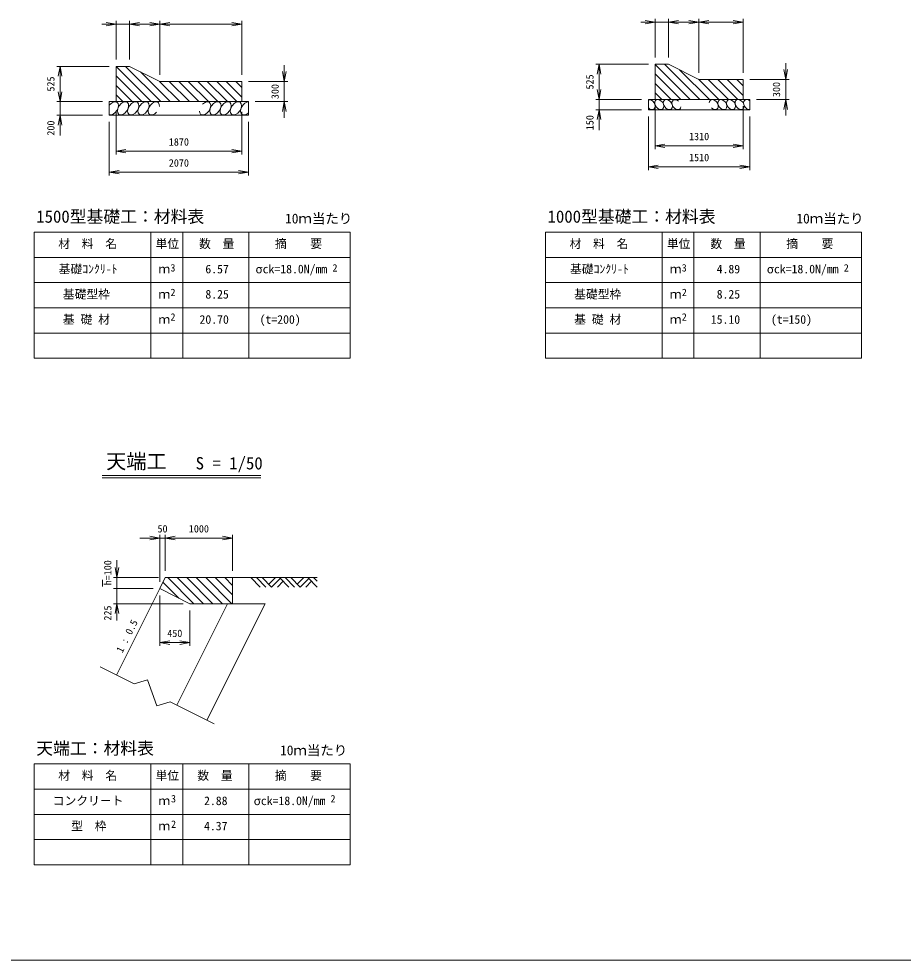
# Model space of a CAD drawing. Units: millimetres, scale not verified, with parts at other scales. Extents: x 28283 to 108283, y 14143 to 69143.
# Drawn here: x 47290 to 73596, y 14143 to 42139 of the extents above; entities that cross this region are included whole.
import ezdxf
from ezdxf.enums import TextEntityAlignment as Align

# ---------------------------------------------------------------- set-up
doc = ezdxf.new("R2010")
doc.units = ezdxf.units.MM
doc.layers.add('0_2', color=4, linetype='Continuous', lineweight=18)
doc.styles.add('ＭＳ ゴシック-5.0-0.0', font='')
doc.styles.get('ＭＳ ゴシック-5.0-0.0').set_extended_font_data('ＭＳ ゴシック-5.0-0.0')

msp = doc.modelspace()

# ---------------------------------------------------------------- linework, layer by layer
at = {"layer": '0_2'}
for p, q in [((50182.417, 41977.615), (49886.974, 42029.71)), ((50182.417, 40925.563), (50182.417, 42077.615)), ((50582.417, 40925.563), (50582.417, 42077.615)), ((50582.417, 41977.615), (50877.86, 42029.71)), ((51482.417, 41977.615), (51186.974, 42029.71)), ((51482.417, 40475.563), (51482.417, 42077.615)), ((51482.417, 41977.615), (51777.859, 42029.71)), ((53922.417, 41977.615), (53626.974, 42029.71)), ((53922.417, 40475.563), (53922.417, 42077.615)), ((66215.672, 42038.716), (65792.893, 42038.716)), ((66215.672, 42038.716), (65920.23, 42090.811)), ((66215.672, 42038.716), (65920.23, 41986.622)), ((66215.672, 40986.664), (66215.672, 42138.716)), ((66215.672, 42038.716), (66615.673, 42038.716)), ((66615.673, 40986.664), (66615.673, 42138.716)), ((66615.673, 42038.716), (66911.115, 42090.811)), ((67515.672, 42038.716), (66615.673, 42038.716)), ((66615.673, 42038.716), (66911.115, 41986.622)), ((67515.672, 42038.716), (67220.23, 42090.811)), ((67515.672, 42038.716), (67220.23, 41986.622)), ((67515.672, 40536.664), (67515.672, 42138.716)), ((67515.672, 42038.716), (67811.114, 42090.811)), ((67515.672, 42038.716), (68835.672, 42038.716)), ((67515.672, 42038.716), (67811.114, 41986.622)), ((68835.672, 42038.716), (68540.23, 42090.811)), ((68835.672, 42038.716), (68540.23, 41986.622)), ((68835.672, 40536.664), (68835.672, 42138.716)), ((50182.417, 41977.615), (49759.637, 41977.615)), ((50182.417, 41977.615), (49886.974, 41925.521)), ((50182.417, 41977.615), (50582.417, 41977.615)), ((51482.417, 41977.615), (50582.417, 41977.615)), ((50582.417, 41977.615), (50877.86, 41925.521)), ((51482.417, 41977.615), (51186.974, 41925.521)), ((51482.417, 41977.615), (53922.417, 41977.615)), ((51482.417, 41977.615), (51777.859, 41925.521)), ((53922.417, 41977.615), (53626.974, 41925.521)), ((49982.417, 40725.563), (48416.748, 40725.563)), ((48516.748, 40725.563), (48464.654, 40430.121)), ((48516.748, 40725.563), (48516.748, 39675.563)), ((48516.748, 40725.563), (48568.843, 40430.121)), ((50182.417, 40724.091), (51230.945, 39675.563)), ((50463.788, 40725.563), (51513.788, 39675.563)), ((55187.274, 40275.563), (55187.274, 40761.952)), ((66015.672, 40786.664), (64450.004, 40786.664)), ((64550.004, 40786.664), (64497.909, 40491.222)), ((64550.004, 40786.664), (64550.004, 39736.664)), ((64550.004, 40786.664), (64602.098, 40491.222)), ((66215.672, 40785.192), (67264.2, 39736.664)), ((66497.043, 40786.664), (67547.043, 39736.664)), ((66944.099, 40622.451), (67829.886, 39736.664)), ((70100.529, 40336.664), (70048.435, 40632.106)), ((70100.529, 40336.664), (70100.529, 40823.052)), ((70100.529, 40336.664), (70152.624, 40632.106)), ((50182.417, 40441.249), (50948.102, 39675.563)), ((50910.844, 40561.35), (51796.63, 39675.563)), ((55187.274, 40275.563), (55135.179, 40571.006)), ((55187.274, 40275.563), (55239.368, 40571.006)), ((66215.672, 40502.35), (66981.358, 39736.664)), ((67509.785, 40339.608), (68112.728, 39736.664)), ((67795.571, 40336.664), (68395.571, 39736.664)), ((68078.414, 40336.664), (68678.414, 39736.664)), ((68361.257, 40336.664), (68835.672, 39862.249)), ((68644.099, 40336.664), (68835.672, 40145.091)), ((70200.529, 40336.664), (69035.672, 40336.664)), ((70100.529, 40336.664), (70100.529, 39736.664)), ((50182.417, 40158.406), (50665.259, 39675.563)), ((51476.529, 40278.507), (52079.473, 39675.563)), ((51762.316, 40275.563), (52362.316, 39675.563)), ((52045.158, 40275.563), (52645.158, 39675.563)), ((52328.001, 40275.563), (52928.001, 39675.563)), ((52610.844, 40275.563), (53210.844, 39675.563)), ((52893.687, 40275.563), (53493.687, 39675.563)), ((53176.529, 40275.563), (53776.529, 39675.563)), ((53459.372, 40275.563), (53922.417, 39812.518)), ((53742.215, 40275.563), (53922.417, 40095.361)), ((55287.274, 40275.563), (54122.417, 40275.563)), ((55187.274, 40275.563), (55187.274, 39675.563)), ((66215.672, 40219.507), (66698.515, 39736.664)), ((48516.748, 39675.563), (48464.654, 39971.006)), ((48516.748, 39675.563), (48568.843, 39971.006)), ((50182.417, 39875.563), (50382.417, 39675.563)), ((64550.004, 39736.664), (64497.909, 40032.106)), ((64550.004, 39736.664), (64602.098, 40032.106)), ((66215.672, 39936.664), (66415.672, 39736.664)), ((48416.748, 39675.563), (49782.417, 39675.563)), ((48516.748, 39675.563), (48516.748, 39275.563)), ((55287.274, 39675.563), (54322.417, 39675.563)), ((55187.274, 39675.563), (55135.179, 39380.121)), ((55187.274, 39675.563), (55187.274, 39198.424)), ((55187.274, 39675.563), (55239.368, 39380.121)), ((64450.004, 39736.664), (65815.672, 39736.664)), ((64550.004, 39736.664), (64550.004, 39436.664)), ((66215.672, 38263.536), (66215.672, 39536.664)), ((68835.672, 38263.536), (68835.672, 39536.664)), ((70200.529, 39736.664), (69235.672, 39736.664)), ((70100.529, 39736.664), (70048.435, 39441.222)), ((70100.529, 39736.664), (70100.529, 39259.525)), ((70100.529, 39736.664), (70152.624, 39441.222)), ((49782.417, 39275.563), (48416.748, 39275.563)), ((48516.748, 39275.563), (48464.654, 38980.121)), ((48516.748, 39275.563), (48516.748, 38664.355)), ((48516.748, 39275.563), (48568.843, 38980.121)), ((50182.417, 38102.435), (50182.417, 39375.563)), ((53922.417, 38102.435), (53922.417, 39375.563)), ((65815.672, 39436.664), (64450.004, 39436.664)), ((64550.004, 39436.664), (64497.909, 39141.222)), ((64550.004, 39436.664), (64550.004, 38825.455)), ((64550.004, 39436.664), (64602.098, 39141.222)), ((66015.672, 37638.585), (66015.672, 39236.664)), ((69035.672, 37638.585), (69035.672, 39236.664)), ((49982.417, 37477.485), (49982.417, 39075.563)), ((54122.417, 37477.485), (54122.417, 39075.563)), ((66215.672, 38363.536), (66511.114, 38415.63)), ((66215.672, 38363.536), (68835.672, 38363.536)), ((66215.672, 38363.536), (66511.114, 38311.441)), ((68835.672, 38363.536), (68540.23, 38415.63)), ((68835.672, 38363.536), (68540.23, 38311.441)), ((50182.417, 38202.435), (50477.859, 38254.529)), ((50182.417, 38202.435), (53922.417, 38202.435)), ((50182.417, 38202.435), (50477.859, 38150.34)), ((53922.417, 38202.435), (53626.974, 38254.529)), ((53922.417, 38202.435), (53626.974, 38150.34)), ((49982.417, 37577.485), (50277.859, 37629.579)), ((49982.417, 37577.485), (54122.417, 37577.485)), ((49982.417, 37577.485), (50277.859, 37525.39)), ((54122.417, 37577.485), (53826.974, 37629.579)), ((54122.417, 37577.485), (53826.974, 37525.39)), ((66015.672, 37738.585), (66311.114, 37790.68)), ((66015.672, 37738.585), (69035.672, 37738.585)), ((66015.672, 37738.585), (66311.114, 37686.491)), ((69035.672, 37738.585), (68740.23, 37790.68)), ((69035.672, 37738.585), (68740.23, 37686.491)), ((47743.442, 35792.26), (57146.822, 35792.26)), ((47743.442, 35792.26), (47743.442, 32042.26)), ((51217.069, 35792.26), (51217.069, 32042.26)), ((52164.422, 35792.26), (52164.422, 32042.26)), ((54131.672, 35792.26), (54131.672, 32042.26)), ((57146.822, 35792.26), (57146.822, 32042.26)), ((62951.956, 35792.26), (62951.956, 32042.26)), ((62951.956, 35792.26), (72355.337, 35792.26)), ((66425.584, 35792.26), (66425.584, 32042.26)), ((67372.937, 35792.26), (67372.937, 32042.26)), ((69340.187, 35792.26), (69340.187, 32042.26)), ((72355.337, 35792.26), (72355.337, 32042.26)), ((47743.442, 35042.26), (57146.822, 35042.26)), ((62951.956, 35042.26), (72355.337, 35042.26)), ((47743.442, 34292.26), (57146.822, 34292.26)), ((62951.956, 34292.26), (72355.337, 34292.26)), ((47743.442, 33542.26), (57146.822, 33542.26)), ((62951.956, 33542.26), (72355.337, 33542.26)), ((47743.442, 32792.26), (57146.822, 32792.26)), ((62951.956, 32792.26), (72355.337, 32792.26)), ((47743.442, 32042.26), (57146.822, 32042.26)), ((62951.956, 32042.26), (72355.337, 32042.26)), ((49765.298, 28557.405), (54490.826, 28557.405)), ((49765.298, 28487.405), (54490.826, 28487.405)), ((51482.907, 26697.35), (50886.787, 26697.35)), ((51482.907, 26697.35), (51187.465, 26749.444)), ((51482.907, 26697.35), (51187.465, 26645.255)), ((51482.907, 25391.877), (51482.907, 26797.35)), ((51482.907, 26697.35), (51647.436, 26697.35)), ((51647.436, 25720.933), (51647.436, 26797.35)), ((51647.436, 26697.35), (51942.878, 26749.444)), ((51647.436, 26697.35), (53647.436, 26697.35)), ((51647.436, 26697.35), (51942.878, 26645.255)), ((53647.436, 26697.35), (53351.993, 26749.444)), ((53647.436, 26697.35), (53351.993, 26645.255)), ((53647.436, 25720.933), (53647.436, 26797.35)), ((50209.933, 25520.933), (50209.933, 26039.404)), ((50209.933, 25520.933), (50157.839, 25816.376)), ((50209.933, 25520.933), (50262.028, 25816.376)), ((50109.933, 25520.933), (51447.436, 25520.933)), ((50209.933, 25520.933), (50209.933, 25191.877)), ((51719.536, 25520.933), (52495.806, 24744.663)), ((52002.379, 25520.933), (52778.649, 24744.663)), ((52285.222, 25520.933), (53061.492, 24744.663)), ((52568.064, 25520.933), (53344.334, 24744.663)), ((52850.907, 25520.933), (53627.177, 24744.663)), ((53133.75, 25520.933), (53647.436, 25007.248)), ((53416.592, 25520.933), (53647.436, 25290.09)), ((54190.963, 25520.933), (54471.258, 25240.639)), ((54360.669, 25520.933), (54640.963, 25240.639)), ((54530.375, 25520.933), (54810.669, 25240.639)), ((54725.816, 25325.492), (54921.258, 25520.933)), ((54810.669, 25240.639), (55065.227, 25495.198)), ((55039.491, 25520.933), (55319.786, 25240.639)), ((55209.197, 25520.933), (55489.491, 25240.639)), ((55378.903, 25520.933), (55659.197, 25240.639)), ((55574.344, 25325.492), (55769.786, 25520.933)), ((55659.197, 25240.639), (55913.756, 25495.198)), ((55888.02, 25520.933), (56168.314, 25240.639)), ((56057.725, 25520.933), (56168.314, 25410.345)), ((51577.188, 25380.439), (52048.593, 24909.034)), ((54980.375, 25240.639), (55150.08, 25410.345)), ((55828.903, 25240.639), (55998.608, 25410.345)), ((50109.933, 25191.877), (51282.907, 25191.877)), ((50209.933, 25191.877), (50209.933, 24744.663)), ((51482.907, 23487.408), (51482.907, 24991.877)), ((50109.933, 24744.663), (52177.335, 24744.663)), ((50209.933, 24744.663), (50157.839, 24449.221)), ((50209.933, 24744.663), (50209.933, 24241.398)), ((50209.933, 24744.663), (50262.028, 24449.221)), ((52377.335, 23487.408), (52377.335, 24544.663)), ((51482.907, 23587.408), (51778.35, 23639.502)), ((51482.907, 23587.408), (52377.335, 23587.408)), ((51482.907, 23587.408), (51778.35, 23535.313)), ((52377.335, 23587.408), (52081.892, 23639.502)), ((52377.335, 23587.408), (52081.892, 23535.313)), ((49706.83, 22866.636), (50719.228, 22360.437)), ((50719.228, 22360.437), (51114.423, 22480.007)), ((51114.423, 22480.007), (51397.346, 21704.211)), ((51397.346, 21704.211), (51792.541, 21823.78)), ((51792.541, 21823.78), (53097.223, 21171.439)), ((47743.442, 19977.631), (57146.822, 19977.631)), ((47743.442, 19977.631), (47743.442, 16977.631)), ((51217.069, 19977.631), (51217.069, 16977.631)), ((52164.422, 19977.631), (52164.422, 16977.631)), ((54131.672, 19977.631), (54131.672, 16977.631)), ((57146.822, 19977.631), (57146.822, 16977.631)), ((47743.442, 19227.631), (57146.822, 19227.631)), ((47743.442, 18477.631), (57146.822, 18477.631)), ((47743.442, 17727.631), (57146.822, 17727.631)), ((47743.442, 16977.631), (57146.822, 16977.631))]:
    msp.add_line(p, q, dxfattribs=at)
at = {"layer": '0_2', "color": 2}
for p, q in [((50582.417, 40725.563), (50182.417, 40725.563)), ((50182.417, 40725.563), (50182.417, 39675.563)), ((50582.417, 40725.563), (51482.417, 40275.563)), ((66215.672, 40786.664), (66215.672, 39736.664)), ((66615.673, 40786.664), (66215.672, 40786.664)), ((66615.673, 40786.664), (67515.672, 40336.664)), ((68835.672, 40336.664), (67515.672, 40336.664)), ((68835.672, 40336.664), (68835.672, 39736.664)), ((53922.417, 40275.563), (51482.417, 40275.563)), ((53922.417, 40275.563), (53922.417, 39675.563)), ((54122.417, 39675.563), (49982.417, 39675.563)), ((49982.417, 39675.563), (49982.417, 39275.563)), ((54122.417, 39675.563), (54122.417, 39275.563)), ((69035.672, 39736.664), (66015.672, 39736.664)), ((66015.672, 39736.664), (66015.672, 39436.664)), ((69035.672, 39736.664), (69035.672, 39436.664)), ((54122.417, 39275.563), (49982.417, 39275.563)), ((69035.672, 39436.664), (66015.672, 39436.664)), ((51482.907, 25191.877), (51647.436, 25520.933)), ((51647.436, 25520.933), (56168.314, 25520.933)), ((53647.436, 24744.663), (53647.436, 25520.933)), ((49782.823, 25458.938), (49782.823, 25255.643)), ((50197.595, 22621.253), (51482.907, 25191.877)), ((51482.907, 25191.877), (52377.335, 24744.663)), ((51986.45, 21726.826), (53495.368, 24744.663)), ((52377.335, 24744.663), (53647.436, 24744.663)), ((52880.877, 21279.612), (54613.402, 24744.663)), ((53647.436, 24744.663), (54613.402, 24744.663))]:
    msp.add_line(p, q, dxfattribs=at)
at = {"layer": '0_2', "color": 3}
msp.add_line((108282.828, 14142.857), (28282.828, 14142.857), dxfattribs=at)
at = {"layer": '0_2'}
for centre, major_axis, ratio in [((66340.479, 39586.664), (-98.385, 132.205), 0.702172), ((66596.159, 39586.664), (-98.385, 132.205), 0.702172), ((68218.634, 39586.664), (-98.385, 132.205), 0.702172), ((68474.313, 39586.664), (-98.385, 132.205), 0.702172), ((68729.993, 39586.664), (-98.385, 132.205), 0.702172), ((50389.355, 39475.563), (124.416, 180.699), 0.623532), ((50694.564, 39475.563), (124.416, 180.699), 0.623532), ((50999.773, 39475.563), (124.416, 180.699), 0.623532), ((53137.074, 39475.563), (124.416, 180.699), 0.623532), ((53442.283, 39475.563), (124.416, 180.699), 0.623532), ((53747.492, 39475.563), (124.416, 180.699), 0.623532)]:
    msp.add_ellipse(centre, major_axis=major_axis, ratio=ratio, dxfattribs=at)
for centre, major_axis, ratio, start_param, end_param in [((50084.146, 39475.563), (124.416, 180.699), 0.623532, 3.325377469, 7.769185414), ((51304.982, 39475.563), (124.416, 180.699), 0.623532, 5.425556293, 10.763709448), ((52831.864, 39475.563), (124.416, 180.699), 0.623532, 2.417994375, 7.574169776), ((54052.701, 39475.563), (124.416, 180.699), 0.623532, 0.406573291, 4.404804285), ((66084.8, 39586.664), (-98.385, 132.205), 0.702172, 1.790751462, 6.00514986), ((66851.838, 39586.664), (-98.385, 132.205), 0.702172, 5.004195153, 10.041031789), ((67962.954, 39586.664), (-98.385, 132.205), 0.702172, 1.771156577, 6.986985122), ((68985.672, 39586.664), (-98.385, 132.205), 0.702172, 5.090125676, 8.988960953)]:
    msp.add_ellipse(centre, major_axis=major_axis, ratio=ratio, start_param=start_param, end_param=end_param, dxfattribs=at)

# ---------------------------------------------------------------- texts
at = {"layer": '0_2', "color": 7, "style": 'ＭＳ ゴシック-5.0-0.0'}
for s, rotation, p in [('525', 90, (48416.897, 39975.607)), ('525', 90, (64450.867, 40036.837)), ('300', 90, (55087.463, 39750.611)), ('300', 90, (70001.449, 39811.839)), ('150', 90, (64451.172, 38825.708)), ('200', 90, (48417.205, 38664.472)), ('h=100', 90, (50109.938, 25289.409)), ('225', 90, (50110.012, 24241.496)), ('1 : 0.5', 63.435, (50429.686, 23233.551))]:
    msp.add_text(s, height=219.9, rotation=rotation, dxfattribs=at).set_placement(p, align=Align.BOTTOM_LEFT)
for s, height, p in [('1310', 219.9, (67226.707, 38463.732)), ('1870', 219.9, (51752.451, 38302.454)), ('1510', 219.9, (67226.707, 37838.79)), ('2070', 219.9, (51752.451, 37677.503)), ('1500型基礎工：材料表\u3000', 366.6, (47807.916, 35964.841)), ('1000型基礎工：材料表\u3000', 366.6, (63017.219, 35964.855)), ('10ｍ当たり', 293.3, (55209.135, 35964.841)), ('10ｍ当たり', 293.3, (70418.438, 35964.855)), (' 材\u3000料\u3000名', 256.6, (48288.342, 35242.402)), ('単位', 256.6, (51358.584, 35242.386)), ('数\u3000量', 256.6, (52651.522, 35242.386)), ('摘\u3000\u3000要', 256.6, (54909.936, 35242.386)), (' 材\u3000料\u3000名', 256.6, (63497.859, 35242.548)), ('単位', 256.6, (66568.102, 35242.529)), ('数\u3000量', 256.6, (67861.051, 35242.529)), ('摘\u3000\u3000要', 256.6, (70119.488, 35242.529)), ('基礎ｺﾝｸﾘ-ﾄ', 256.6, (48475.654, 34492.388)), ('ｍ', 256.6, (51443.381, 34492.365)), ('3', 219.9, (51799.615, 34557.202)), ('6.57', 256.6, (52838.428, 34492.284)), ('σck=18.0N/mm', 256.6, (54330.357, 34492.353)), ('2', 219.9, (56619.139, 34555.13)), ('基礎ｺﾝｸﾘ-ﾄ', 256.6, (63685.172, 34492.527)), ('ｍ', 256.6, (66652.898, 34492.507)), ('3', 219.9, (67009.129, 34557.347)), ('4.89', 256.6, (68047.988, 34492.429)), ('σck=18.0N/mm', 256.6, (69539.871, 34492.48)), ('2', 219.9, (71828.707, 34555.277)), ('基礎型枠', 256.6, (48600.678, 33742.376)), ('ｍ', 256.6, (51443.397, 33742.368)), ('2', 219.9, (51799.631, 33826.282)), ('8.25', 256.6, (52838.971, 33742.29)), ('基礎型枠', 256.6, (63810.195, 33742.523)), ('ｍ', 256.6, (66652.922, 33742.511)), ('2', 219.9, (67009.152, 33826.429)), ('8.25', 256.6, (68048.457, 33742.441)), ('基 礎 材', 256.6, (48600.951, 32992.3)), ('2', 219.9, (51799.654, 33095.335)), ('20.70', 256.6, (52665.182, 32992.345)), (' (t=200)', 256.6, (54278.455, 32992.558)), ('基 礎 材', 256.6, (63810.508, 32992.448)), ('2', 219.9, (67009.16, 33095.501)), ('15.10', 256.6, (67873.879, 32992.47)), (' (t=150)', 256.6, (69487.246, 32992.56)), ('ｍ', 256.6, (51443.404, 32992.292)), ('ｍ', 256.6, (66652.922, 32992.46)), ('天端工', 439.9, (49888.938, 28628.322)), ('S = 1/50', 366.6, (52550.137, 28628.349)), ('50', 219.9, (51415.176, 26797.356)), ('1000', 219.9, (52347.44, 26797.356)), ('450', 219.9, (51705.234, 23687.528)), ('天端工：材料表\u3000', 366.6, (47808.705, 20150.225)), ('10ｍ当たり', 293.3, (55059.924, 20150.225)), (' 材\u3000料\u3000名', 256.6, (48287.934, 19427.982)), ('単位', 256.6, (51358.152, 19427.982)), ('数\u3000量', 256.6, (52601.354, 19427.982)), ('摘\u3000\u3000要', 256.6, (54905.449, 19427.993)), ('コンクリ－ト', 256.6, (48300.418, 18677.905)), ('3', 219.9, (51818.012, 18769.837)), ('2', 219.9, (56560.418, 18767.767)), ('ｍ', 256.6, (51443.129, 18677.905)), ('2.88', 256.6, (52800.453, 18677.735)), ('σck=18.0N/mm', 256.6, (54277.232, 18677.916)), ('\u3000型\u3000枠', 256.6, (48500.397, 17927.899)), ('ｍ', 256.6, (51443.113, 17927.899)), ('2', 219.9, (51818.012, 18011.824)), ('4.37', 256.6, (52798.844, 17927.67))]:
    msp.add_text(s, height=height, dxfattribs=at).set_placement(p, align=Align.BOTTOM_LEFT)

doc.saveas('drawing.dxf')
